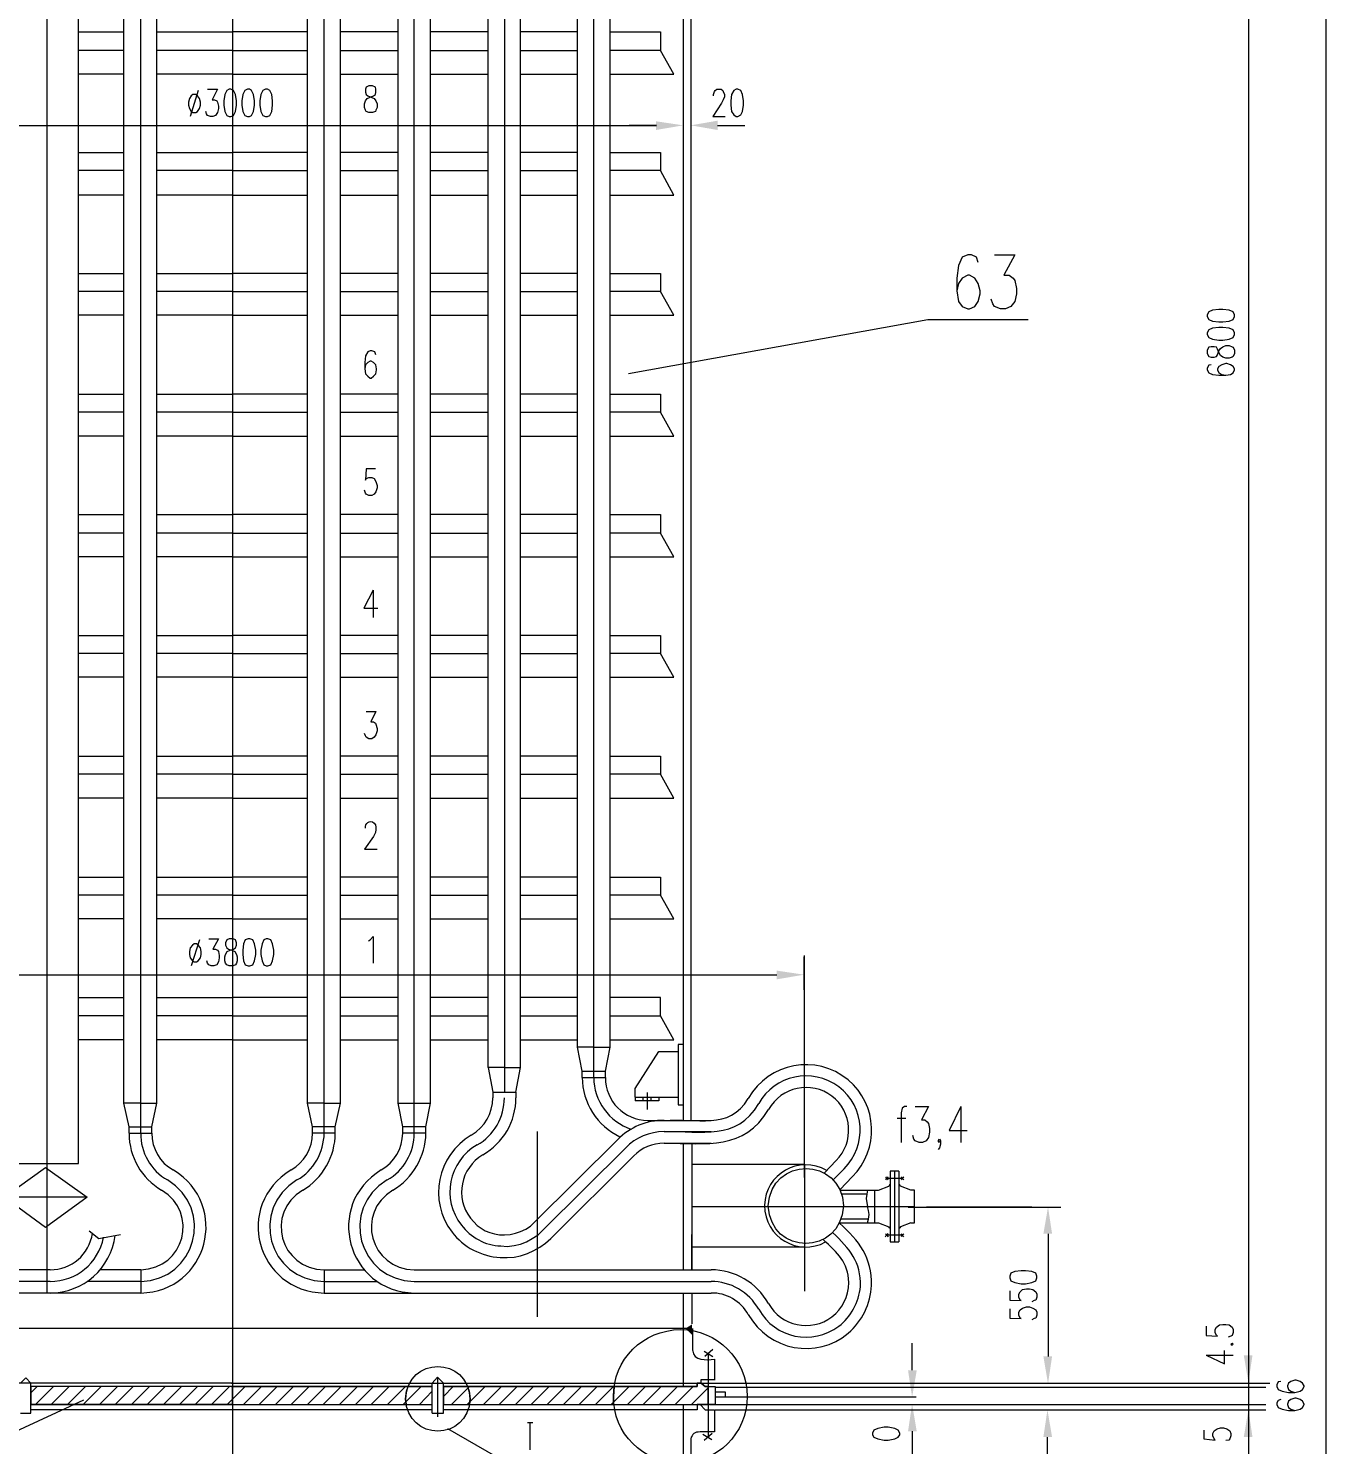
# Model space of a CAD drawing. Header units: millimetres. Extents: x 0 to 1648, y 27 to 2331.
# Drawn here: x 342.8 to 744.8, y 804.8 to 1243.7 of the extents above; entities that cross this region are included whole.
import ezdxf

# ---------------------------------------------------------------- set-up
doc = ezdxf.new("R2010")
doc.units = ezdxf.units.MM
doc.layers.add('1', color=7, linetype='Continuous')

msp = doc.modelspace()

# ---------------------------------------------------------------- hatches: boundary and pattern name
h = msp.add_hatch(color=0)
h.dxf.hatch_style = 2
h.paths.add_polyline_path([(537.3, 1214.871732), (537.3, 1212.171732), (545.76, 1213.611732)])
h = msp.add_hatch(color=0)
h.dxf.hatch_style = 2
h.paths.add_polyline_path([(556.38, 1215.051732), (556.38, 1212.171732), (548.1, 1213.611732)])
h = msp.add_hatch(color=0)
h.dxf.hatch_style = 2
h.paths.add_polyline_path([(574.74, 951.711732), (574.74, 949.011732), (583.2, 950.451732)])
h = msp.add_hatch(color=0)
h.dxf.hatch_style = 2
h.paths.add_polyline_path([(657.36, 870.171732), (660.06, 870.171732), (658.8, 878.451732)])
h = msp.add_hatch(color=0)
h.dxf.hatch_style = 2
h.paths.add_polyline_path([(546.48, 840.831732), (548.46, 842.091732), (548.46, 838.851732)])
h = msp.add_hatch(color=0)
h.dxf.hatch_style = 2
h.paths.add_polyline_path([(657.36, 832.191732), (660.06, 832.191732), (658.8, 823.731732)])
h = msp.add_hatch(color=0)
h.dxf.hatch_style = 2
h.paths.add_polyline_path([(719.46, 832.551732), (722.16, 832.551732), (720.9, 824.091732)])
h = msp.add_hatch(color=0)
h.dxf.hatch_style = 2
h.paths.add_polyline_path([(615.42, 827.871732), (618.12, 827.871732), (616.68, 819.591732)])
h = msp.add_hatch(color=0)
h.dxf.hatch_style = 2
h.paths.add_polyline_path([(615.42, 808.971732), (618.12, 808.971732), (616.68, 817.431732)])
h = msp.add_hatch(color=0)
h.dxf.hatch_style = 2
h.paths.add_polyline_path([(657.36, 807.171732), (660.06, 807.171732), (658.62, 815.631732)])
h = msp.add_hatch(color=0)
h.dxf.hatch_style = 2
h.paths.add_polyline_path([(719.46, 807.171732), (722.16, 807.171732), (720.9, 815.631732)])

# ---------------------------------------------------------------- linework, layer by layer
at = {"layer": '1', "color": 0, "lineweight": 5}
for points in [[(348.66, 851.991732), (348.66, 2244.291732)], [(744.84, 2243.211732), (744.84, 646.791732)], [(358.38, 891.951732), (358.38, 1695.291732)], [(406.08, 1503.951732), (406.08, 633.831732)], [(720.9, 1476.771732), (720.9, 823.731732)], [(545.76, 1408.011732), (545.76, 905.271732)], [(548.1, 1408.011732), (548.1, 905.271732)], [(372.42, 910.671732), (372.42, 1402.791732)], [(377.64, 901.311732), (377.64, 1402.791732)], [(382.68, 910.671732), (382.68, 1402.791732)], [(429.3, 910.671732), (429.3, 1402.791732)], [(434.52, 901.311732), (434.52, 1402.791732)], [(439.56, 910.671732), (439.56, 1402.791732)], [(457.38, 910.671732), (457.38, 1402.791732)], [(462.42, 901.311732), (462.42, 1402.791732)], [(467.46, 910.671732), (467.46, 1402.791732)], [(485.28, 921.651732), (485.28, 1385.331732)], [(490.32, 1385.331732), (490.32, 914.091732)], [(495.36, 921.651732), (495.36, 1385.331732)], [(513, 927.951732), (513, 1363.371732)], [(518.04, 920.571732), (518.04, 1363.371732)], [(523.08, 927.951732), (523.08, 1363.371732)], [(358.38, 1242.591732), (372.42, 1242.591732)], [(382.68, 1242.591732), (406.08, 1242.591732)], [(429.3, 1242.591732), (406.08, 1242.591732)], [(457.38, 1242.591732), (439.56, 1242.591732)], [(485.28, 1242.591732), (467.46, 1242.591732)], [(513, 1242.591732), (495.36, 1242.591732)], [(523.08, 1242.591732), (538.74, 1242.591732), (538.74, 1236.831732)], [(372.42, 1236.831732), (358.38, 1236.831732)], [(406.08, 1236.831732), (382.68, 1236.831732)], [(406.08, 1236.831732), (429.3, 1236.831732)], [(439.56, 1236.831732), (457.38, 1236.831732)], [(467.46, 1236.831732), (485.28, 1236.831732)], [(495.36, 1236.831732), (513, 1236.831732)], [(523.08, 1229.451732), (542.88, 1229.451732), (538.74, 1236.831732), (523.08, 1236.831732)], [(372.42, 1229.451732), (358.38, 1229.451732)], [(406.08, 1229.451732), (382.68, 1229.451732)], [(406.08, 1229.451732), (429.3, 1229.451732)], [(439.56, 1229.451732), (457.38, 1229.451732)], [(467.46, 1229.451732), (485.28, 1229.451732)], [(495.36, 1229.451732), (513, 1229.451732)], [(395.46, 1224.411732), (392.94, 1216.311732)], [(398.34, 1224.771732), (401.4, 1224.771732), (399.78, 1221.531732), (400.5, 1221.531732), (401.22, 1221.171732), (401.4, 1220.811732), (401.76, 1219.551732), (401.76, 1218.831732), (401.4, 1217.571732), (400.86, 1216.671732), (399.96, 1216.311732), (399.24, 1216.311732), (398.34, 1216.671732), (397.98, 1217.211732), (397.8, 1217.931732)], [(405, 1224.771732), (404.28, 1224.411732), (403.74, 1223.151732), (403.38, 1221.171732), (403.38, 1219.911732), (403.74, 1217.931732), (404.28, 1216.671732), (405, 1216.311732), (405.54, 1216.311732), (406.44, 1216.671732), (406.98, 1217.931732), (407.34, 1219.911732), (407.34, 1221.171732), (406.98, 1223.151732), (406.44, 1224.411732), (405.54, 1224.771732), (405, 1224.771732)], [(410.76, 1224.771732), (409.86, 1224.411732), (409.32, 1223.151732), (408.96, 1221.171732), (408.96, 1219.911732), (409.32, 1217.931732), (409.86, 1216.671732), (410.76, 1216.311732), (411.3, 1216.311732), (412.02, 1216.671732), (412.56, 1217.931732), (412.92, 1219.911732), (412.92, 1221.171732), (412.56, 1223.151732), (412.02, 1224.411732), (411.3, 1224.771732), (410.76, 1224.771732)], [(416.34, 1224.771732), (415.44, 1224.411732), (414.9, 1223.151732), (414.54, 1221.171732), (414.54, 1219.911732), (414.9, 1217.931732), (415.44, 1216.671732), (416.34, 1216.311732), (416.88, 1216.311732), (417.6, 1216.671732), (418.32, 1217.931732), (418.5, 1219.911732), (418.5, 1221.171732), (418.32, 1223.151732), (417.6, 1224.411732), (416.88, 1224.771732), (416.34, 1224.771732)], [(448.38, 1225.851732), (447.48, 1225.491732), (447.3, 1224.771732), (447.3, 1223.871732), (447.48, 1223.151732), (448.02, 1222.791732), (449.28, 1222.251732), (450, 1221.891732), (450.54, 1221.171732), (450.9, 1220.271732), (450.9, 1219.191732), (450.54, 1218.291732), (450.36, 1217.931732), (449.46, 1217.571732), (448.38, 1217.571732), (447.48, 1217.931732), (447.3, 1218.291732), (446.94, 1219.191732), (446.94, 1220.271732), (447.3, 1221.171732), (447.84, 1221.891732), (448.56, 1222.251732), (449.82, 1222.791732), (450.36, 1223.151732), (450.54, 1223.871732), (450.54, 1224.771732), (450.36, 1225.491732), (449.46, 1225.851732), (448.38, 1225.851732)], [(555.12, 1222.791732), (555.12, 1223.151732), (555.48, 1224.051732), (555.66, 1224.411732), (556.2, 1224.771732), (557.46, 1224.771732), (558, 1224.411732), (558.18, 1224.051732), (558.54, 1223.151732), (558.54, 1222.431732), (558.18, 1221.531732), (557.64, 1220.451732), (554.94, 1216.311732), (558.72, 1216.311732)], [(562.14, 1224.771732), (561.42, 1224.411732), (560.7, 1223.151732), (560.52, 1221.171732), (560.52, 1219.911732), (560.7, 1217.931732), (561.42, 1216.851732), (562.14, 1216.311732), (562.68, 1216.311732), (563.58, 1216.851732), (564.12, 1217.931732), (564.48, 1219.911732), (564.48, 1221.171732), (564.12, 1223.151732), (563.58, 1224.411732), (562.68, 1224.771732), (562.14, 1224.771732)], [(393.84, 1223.151732), (393.3, 1222.791732), (392.76, 1221.891732), (392.4, 1220.811732), (392.4, 1219.911732), (392.76, 1218.831732), (393.3, 1217.931732), (393.84, 1217.571732), (394.74, 1217.571732), (395.28, 1217.931732), (395.82, 1218.831732), (396.18, 1219.911732), (396.18, 1220.811732), (395.82, 1221.891732), (395.28, 1222.791732), (394.74, 1223.151732), (393.84, 1223.151732)], [(273.42, 1213.611732), (537.48, 1213.611732)], [(537.48, 1213.611732), (529.02, 1213.611732)], [(556.38, 1213.611732), (564.84, 1213.611732)], [(358.38, 1205.151732), (372.42, 1205.151732)], [(382.68, 1205.151732), (406.08, 1205.151732)], [(429.3, 1205.151732), (406.08, 1205.151732)], [(457.38, 1205.151732), (439.56, 1205.151732)], [(485.28, 1205.151732), (467.46, 1205.151732)], [(513, 1205.151732), (495.36, 1205.151732)], [(523.08, 1205.151732), (538.74, 1205.151732), (538.74, 1199.571732)], [(372.42, 1199.571732), (358.38, 1199.571732)], [(406.08, 1199.571732), (382.68, 1199.571732)], [(406.08, 1199.571732), (429.3, 1199.571732)], [(439.56, 1199.571732), (457.38, 1199.571732)], [(467.46, 1199.571732), (485.28, 1199.571732)], [(495.36, 1199.571732), (513, 1199.571732)], [(523.08, 1192.011732), (542.88, 1192.011732), (538.74, 1199.571732), (523.08, 1199.571732)], [(372.42, 1192.011732), (358.38, 1192.011732)], [(406.08, 1192.011732), (382.68, 1192.011732)], [(406.08, 1192.011732), (429.3, 1192.011732)], [(439.56, 1192.011732), (457.38, 1192.011732)], [(467.46, 1192.011732), (485.28, 1192.011732)], [(495.36, 1192.011732), (513, 1192.011732)], [(637.2, 1171.131732), (636.66, 1172.751732), (635.04, 1173.471732), (633.96, 1173.471732), (632.16, 1172.751732), (631.08, 1170.231732), (630.54, 1166.271732), (630.54, 1162.311732), (631.08, 1159.071732), (632.16, 1157.451732), (633.96, 1156.731732), (634.5, 1156.731732), (636.12, 1157.451732), (637.2, 1159.071732), (637.74, 1161.411732), (637.74, 1162.311732), (637.2, 1164.651732), (636.12, 1166.271732), (634.5, 1167.171732), (633.96, 1167.171732), (632.16, 1166.271732), (631.08, 1164.651732), (630.54, 1162.311732)], [(642.24, 1173.471732), (648.54, 1173.471732), (645.12, 1167.171732), (646.74, 1167.171732), (648, 1166.271732), (648.54, 1165.551732), (649.08, 1163.031732), (649.08, 1161.411732), (648.54, 1159.071732), (647.28, 1157.451732), (645.66, 1156.731732), (644.04, 1156.731732), (642.24, 1157.451732), (641.7, 1158.351732), (641.16, 1159.791732)], [(358.38, 1167.711732), (372.42, 1167.711732)], [(382.68, 1167.711732), (406.08, 1167.711732)], [(429.3, 1167.711732), (406.08, 1167.711732)], [(457.38, 1167.711732), (439.56, 1167.711732)], [(485.28, 1167.711732), (467.46, 1167.711732)], [(513, 1167.711732), (495.36, 1167.711732)], [(523.08, 1167.711732), (538.74, 1167.711732), (538.74, 1162.131732)], [(372.42, 1162.131732), (358.38, 1162.131732)], [(406.08, 1162.131732), (382.68, 1162.131732)], [(406.08, 1162.131732), (429.3, 1162.131732)], [(439.56, 1162.131732), (457.38, 1162.131732)], [(467.46, 1162.131732), (485.28, 1162.131732)], [(495.36, 1162.131732), (513, 1162.131732)], [(523.08, 1154.751732), (542.88, 1154.751732), (538.74, 1162.131732), (523.08, 1162.131732)], [(372.42, 1154.751732), (358.38, 1154.751732)], [(406.08, 1154.751732), (382.68, 1154.751732)], [(406.08, 1154.751732), (429.3, 1154.751732)], [(439.56, 1154.751732), (457.38, 1154.751732)], [(467.46, 1154.751732), (485.28, 1154.751732)], [(495.36, 1154.751732), (513, 1154.751732)], [(708.12, 1154.391732), (708.66, 1153.491732), (709.74, 1152.951732), (711.72, 1152.771732), (712.98, 1152.771732), (714.96, 1152.951732), (716.22, 1153.491732), (716.58, 1154.391732), (716.58, 1154.931732), (716.22, 1155.831732), (714.96, 1156.371732), (712.98, 1156.551732), (711.72, 1156.551732), (709.74, 1156.371732), (708.66, 1155.831732), (708.12, 1154.931732), (708.12, 1154.391732)], [(652.68, 1153.311732), (621.54, 1153.311732), (528.84, 1136.571732)], [(708.12, 1148.811732), (708.66, 1147.911732), (709.74, 1147.371732), (711.72, 1147.011732), (712.98, 1147.011732), (714.96, 1147.371732), (716.22, 1147.911732), (716.58, 1148.811732), (716.58, 1149.351732), (716.22, 1150.251732), (714.96, 1150.791732), (712.98, 1150.971732), (711.72, 1150.971732), (709.74, 1150.791732), (708.66, 1150.251732), (708.12, 1149.351732), (708.12, 1148.811732)], [(708.12, 1142.871732), (708.66, 1141.971732), (709.38, 1141.791732), (710.28, 1141.791732), (711, 1141.971732), (711.36, 1142.511732), (711.72, 1143.771732), (712.26, 1144.491732), (712.98, 1145.031732), (713.88, 1145.391732), (714.96, 1145.391732), (715.86, 1145.031732), (716.22, 1144.851732), (716.58, 1143.951732), (716.58, 1142.871732), (716.22, 1141.971732), (715.86, 1141.791732), (714.96, 1141.431732), (713.88, 1141.431732), (712.98, 1141.791732), (712.26, 1142.331732), (711.72, 1143.231732), (711.36, 1144.311732), (711, 1144.851732), (710.28, 1145.031732), (709.38, 1145.031732), (708.66, 1144.851732), (708.12, 1143.951732), (708.12, 1142.871732)], [(450.54, 1142.511732), (450.18, 1143.411732), (449.28, 1143.771732), (448.74, 1143.771732), (448.02, 1143.411732), (447.3, 1142.151732), (447.12, 1140.171732), (447.12, 1138.191732), (447.3, 1136.571732), (448.02, 1135.851732), (448.74, 1135.311732), (449.1, 1135.311732), (449.82, 1135.851732), (450.54, 1136.571732), (450.72, 1137.831732), (450.72, 1138.191732), (450.54, 1139.451732), (449.82, 1140.171732), (449.1, 1140.531732), (448.74, 1140.531732), (448.02, 1140.171732), (447.3, 1139.451732), (447.12, 1138.191732)], [(709.38, 1139.451732), (708.66, 1139.271732), (708.12, 1138.371732), (708.12, 1137.831732), (708.66, 1136.931732), (709.74, 1136.391732), (711.72, 1136.211732), (713.88, 1136.211732), (715.32, 1136.391732), (716.22, 1136.931732), (716.58, 1137.831732), (716.58, 1138.191732), (716.22, 1138.911732), (715.32, 1139.451732), (714.24, 1139.811732), (713.88, 1139.811732), (712.62, 1139.451732), (711.72, 1138.911732), (711.36, 1138.191732), (711.36, 1137.831732), (711.72, 1136.931732), (712.62, 1136.391732), (713.88, 1136.211732)], [(358.38, 1130.271732), (372.42, 1130.271732)], [(382.68, 1130.271732), (406.08, 1130.271732)], [(429.3, 1130.271732), (406.08, 1130.271732)], [(457.38, 1130.271732), (439.56, 1130.271732)], [(485.28, 1130.271732), (467.46, 1130.271732)], [(513, 1130.271732), (495.36, 1130.271732)], [(523.08, 1130.271732), (538.74, 1130.271732), (538.74, 1124.691732)], [(372.42, 1124.691732), (358.38, 1124.691732)], [(406.08, 1124.691732), (382.68, 1124.691732)], [(406.08, 1124.691732), (429.3, 1124.691732)], [(439.56, 1124.691732), (457.38, 1124.691732)], [(467.46, 1124.691732), (485.28, 1124.691732)], [(495.36, 1124.691732), (513, 1124.691732)], [(523.08, 1117.311732), (542.88, 1117.311732), (538.74, 1124.691732), (523.08, 1124.691732)], [(372.42, 1117.311732), (358.38, 1117.311732)], [(406.08, 1117.311732), (382.68, 1117.311732)], [(406.08, 1117.311732), (429.3, 1117.311732)], [(439.56, 1117.311732), (457.38, 1117.311732)], [(467.46, 1117.311732), (485.28, 1117.311732)], [(495.36, 1117.311732), (513, 1117.311732)], [(450.36, 1107.231732), (447.48, 1107.231732), (447.3, 1103.631732), (447.48, 1104.171732), (448.38, 1104.531732), (449.28, 1104.531732), (450, 1104.171732), (450.54, 1103.271732), (450.9, 1102.011732), (450.9, 1101.291732), (450.54, 1100.031732), (450, 1099.311732), (449.28, 1098.951732), (448.38, 1098.951732), (447.48, 1099.311732), (447.3, 1099.671732), (446.94, 1100.571732)], [(358.38, 1093.011732), (372.42, 1093.011732)], [(382.68, 1093.011732), (406.08, 1093.011732)], [(429.3, 1093.011732), (406.08, 1093.011732)], [(457.38, 1093.011732), (439.56, 1093.011732)], [(485.28, 1093.011732), (467.46, 1093.011732)], [(513, 1093.011732), (495.36, 1093.011732)], [(523.08, 1093.011732), (538.74, 1093.011732), (538.74, 1087.251732)], [(372.42, 1087.251732), (358.38, 1087.251732)], [(406.08, 1087.251732), (382.68, 1087.251732)], [(406.08, 1087.251732), (429.3, 1087.251732)], [(439.56, 1087.251732), (457.38, 1087.251732)], [(467.46, 1087.251732), (485.28, 1087.251732)], [(495.36, 1087.251732), (513, 1087.251732)], [(523.08, 1079.871732), (542.88, 1079.871732), (538.74, 1087.251732), (523.08, 1087.251732)], [(372.42, 1079.871732), (358.38, 1079.871732)], [(406.08, 1079.871732), (382.68, 1079.871732)], [(406.08, 1079.871732), (429.3, 1079.871732)], [(439.56, 1079.871732), (457.38, 1079.871732)], [(467.46, 1079.871732), (485.28, 1079.871732)], [(495.36, 1079.871732), (513, 1079.871732)], [(449.64, 1069.611732), (446.76, 1064.031732), (451.08, 1064.031732)], [(449.64, 1069.611732), (449.64, 1061.151732)], [(358.38, 1055.571732), (372.42, 1055.571732)], [(382.68, 1055.571732), (406.08, 1055.571732)], [(429.3, 1055.571732), (406.08, 1055.571732)], [(457.38, 1055.571732), (439.56, 1055.571732)], [(485.28, 1055.571732), (467.46, 1055.571732)], [(513, 1055.571732), (495.36, 1055.571732)], [(523.08, 1055.571732), (538.74, 1055.571732), (538.74, 1049.991732)], [(372.42, 1049.991732), (358.38, 1049.991732)], [(406.08, 1049.991732), (382.68, 1049.991732)], [(406.08, 1049.991732), (429.3, 1049.991732)], [(439.56, 1049.991732), (457.38, 1049.991732)], [(467.46, 1049.991732), (485.28, 1049.991732)], [(495.36, 1049.991732), (513, 1049.991732)], [(523.08, 1042.611732), (542.88, 1042.611732), (538.74, 1049.991732), (523.08, 1049.991732)], [(372.42, 1042.611732), (358.38, 1042.611732)], [(406.08, 1042.611732), (382.68, 1042.611732)], [(406.08, 1042.611732), (429.3, 1042.611732)], [(439.56, 1042.611732), (457.38, 1042.611732)], [(467.46, 1042.611732), (485.28, 1042.611732)], [(495.36, 1042.611732), (513, 1042.611732)], [(447.48, 1031.991732), (450.54, 1031.991732), (448.92, 1028.751732), (449.82, 1028.751732), (450.36, 1028.391732), (450.54, 1028.031732), (450.9, 1026.771732), (450.9, 1026.051732), (450.54, 1024.791732), (450, 1024.071732), (449.28, 1023.531732), (448.38, 1023.531732), (447.48, 1024.071732), (447.3, 1024.431732), (446.94, 1025.151732)], [(358.38, 1018.131732), (372.42, 1018.131732)], [(382.68, 1018.131732), (406.08, 1018.131732)], [(429.3, 1018.131732), (406.08, 1018.131732)], [(457.38, 1018.131732), (439.56, 1018.131732)], [(485.28, 1018.131732), (467.46, 1018.131732)], [(513, 1018.131732), (495.36, 1018.131732)], [(523.08, 1018.131732), (538.74, 1018.131732), (538.74, 1012.551732)], [(372.42, 1012.551732), (358.38, 1012.551732)], [(406.08, 1012.551732), (382.68, 1012.551732)], [(406.08, 1012.551732), (429.3, 1012.551732)], [(439.56, 1012.551732), (457.38, 1012.551732)], [(467.46, 1012.551732), (485.28, 1012.551732)], [(495.36, 1012.551732), (513, 1012.551732)], [(523.08, 1005.171732), (542.88, 1005.171732), (538.74, 1012.551732), (523.08, 1012.551732)], [(372.42, 1005.171732), (358.38, 1005.171732)], [(406.08, 1005.171732), (382.68, 1005.171732)], [(406.08, 1005.171732), (429.3, 1005.171732)], [(439.56, 1005.171732), (457.38, 1005.171732)], [(467.46, 1005.171732), (485.28, 1005.171732)], [(495.36, 1005.171732), (513, 1005.171732)], [(358.38, 980.691732), (372.42, 980.691732)], [(382.68, 980.691732), (406.08, 980.691732)], [(429.3, 980.691732), (406.08, 980.691732)], [(457.38, 980.691732), (439.56, 980.691732)], [(485.28, 980.691732), (467.46, 980.691732)], [(513, 980.691732), (495.36, 980.691732)], [(523.08, 980.691732), (538.74, 980.691732), (538.74, 975.111732)], [(372.42, 975.111732), (358.38, 975.111732)], [(406.08, 975.111732), (382.68, 975.111732)], [(406.08, 975.111732), (429.3, 975.111732)], [(439.56, 975.111732), (457.38, 975.111732)], [(467.46, 975.111732), (485.28, 975.111732)], [(495.36, 975.111732), (513, 975.111732)], [(523.08, 967.731732), (542.88, 967.731732), (538.74, 975.111732), (523.08, 975.111732)], [(372.42, 967.731732), (358.38, 967.731732)], [(406.08, 967.731732), (382.68, 967.731732)], [(406.08, 967.731732), (429.3, 967.731732)], [(439.56, 967.731732), (457.38, 967.731732)], [(467.46, 967.731732), (485.28, 967.731732)], [(495.36, 967.731732), (513, 967.731732)], [(395.82, 961.251732), (393.3, 953.151732)], [(398.7, 961.611732), (401.76, 961.611732), (399.96, 958.371732), (400.86, 958.371732), (401.4, 958.011732), (401.76, 957.651732), (401.94, 956.391732), (401.94, 955.671732), (401.76, 954.411732), (401.22, 953.511732), (400.32, 953.151732), (399.42, 953.151732), (398.7, 953.511732), (398.34, 954.051732), (398.16, 954.771732)], [(405, 961.611732), (404.28, 961.251732), (403.92, 960.351732), (403.92, 959.631732), (404.28, 958.731732), (404.82, 958.371732), (405.9, 958.011732), (406.8, 957.651732), (407.34, 956.751732), (407.52, 956.031732), (407.52, 954.771732), (407.34, 954.051732), (406.98, 953.511732), (406.26, 953.151732), (405, 953.151732), (404.28, 953.511732), (403.92, 954.051732), (403.74, 954.771732), (403.74, 956.031732), (403.92, 956.751732), (404.46, 957.651732), (405.36, 958.011732), (406.44, 958.371732), (406.98, 958.731732), (407.34, 959.631732), (407.34, 960.351732), (406.98, 961.251732), (406.26, 961.611732), (405, 961.611732)], [(410.94, 961.611732), (410.04, 961.251732), (409.5, 959.991732), (409.32, 958.011732), (409.32, 956.751732), (409.5, 954.771732), (410.04, 953.511732), (410.94, 953.151732), (411.48, 953.151732), (412.38, 953.511732), (412.92, 954.771732), (413.28, 956.751732), (413.28, 958.011732), (412.92, 959.991732), (412.38, 961.251732), (411.48, 961.611732), (410.94, 961.611732)], [(416.52, 961.611732), (415.8, 961.251732), (415.26, 959.991732), (414.9, 958.011732), (414.9, 956.751732), (415.26, 954.771732), (415.8, 953.511732), (416.52, 953.151732), (417.06, 953.151732), (417.96, 953.511732), (418.5, 954.771732), (418.86, 956.751732), (418.86, 958.011732), (418.5, 959.991732), (417.96, 961.251732), (417.06, 961.611732), (416.52, 961.611732)], [(448.2, 960.891732), (448.74, 961.251732), (449.64, 962.331732), (449.64, 954.051732)], [(394.2, 959.991732), (393.66, 959.631732), (392.94, 958.731732), (392.76, 957.651732), (392.76, 956.751732), (392.94, 955.671732), (393.66, 954.771732), (394.2, 954.411732), (394.92, 954.411732), (395.46, 954.771732), (396.18, 955.671732), (396.36, 956.751732), (396.36, 957.651732), (396.18, 958.731732), (395.46, 959.631732), (394.92, 959.991732), (394.2, 959.991732)], [(583.2, 945.771732), (583.2, 956.031732)], [(583.38, 887.631732), (583.38, 956.391732)], [(236.7, 950.451732), (574.74, 950.451732)], [(358.38, 943.431732), (372.42, 943.431732)], [(382.68, 943.431732), (406.08, 943.431732)], [(429.3, 943.431732), (406.08, 943.431732)], [(457.38, 943.431732), (439.56, 943.431732)], [(485.28, 943.431732), (467.46, 943.431732)], [(513, 943.431732), (495.36, 943.431732)], [(538.74, 937.671732), (538.74, 943.431732), (523.08, 943.431732)], [(372.42, 937.671732), (358.38, 937.671732)], [(406.08, 937.671732), (382.68, 937.671732)], [(406.08, 937.671732), (429.3, 937.671732)], [(439.56, 937.671732), (457.38, 937.671732)], [(467.46, 937.671732), (485.28, 937.671732)], [(495.36, 937.671732), (513, 937.671732)], [(523.08, 937.671732), (538.74, 937.671732)], [(542.88, 930.291732), (538.74, 937.671732)], [(372.42, 930.291732), (358.38, 930.291732)], [(406.08, 930.291732), (382.68, 930.291732)], [(406.08, 930.291732), (429.3, 930.291732)], [(439.56, 930.291732), (457.38, 930.291732)], [(467.46, 930.291732), (485.28, 930.291732)], [(495.36, 930.291732), (513, 930.291732)], [(518.04, 927.951732), (513, 927.951732)], [(514.44, 920.571732), (513, 927.951732)], [(518.04, 927.951732), (523.08, 927.951732)], [(521.64, 920.571732), (523.08, 927.951732)], [(523.08, 930.291732), (542.88, 930.291732)], [(530.82, 915.171732), (538.2, 926.691732)], [(538.2, 926.691732), (544.14, 926.691732)], [(544.14, 928.851732), (544.14, 910.131732)], [(545.76, 928.851732), (544.14, 928.851732)], [(490.32, 921.651732), (485.28, 921.651732), (486.72, 914.091732)], [(490.32, 921.651732), (495.36, 921.651732)], [(493.92, 914.091732), (495.36, 921.651732)], [(514.44, 920.571732), (521.64, 920.571732)], [(514.44, 918.591732), (514.44, 920.571732)], [(514.44, 918.591732), (521.64, 918.591732)], [(518.04, 918.591732), (518.04, 920.571732)], [(521.64, 918.591732), (521.64, 920.571732)], [(486.72, 914.091732), (493.92, 914.091732)], [(486.72, 914.091732), (486.72, 912.291732)], [(493.92, 914.091732), (493.92, 912.291732)], [(530.82, 912.471732), (530.82, 915.171732)], [(534.6, 913.911732), (534.6, 908.691732)], [(374.04, 903.291732), (372.42, 910.671732)], [(377.64, 910.671732), (372.42, 910.671732)], [(377.46, 910.671732), (382.68, 910.671732)], [(381.06, 903.291732), (382.68, 910.671732)], [(434.52, 910.671732), (429.3, 910.671732)], [(430.92, 903.291732), (429.3, 910.671732)], [(434.52, 910.671732), (439.56, 910.671732)], [(437.94, 903.291732), (439.56, 910.671732)], [(458.82, 903.291732), (457.38, 910.671732), (462.42, 910.671732)], [(462.42, 910.671732), (467.46, 910.671732)], [(466.02, 903.291732), (467.46, 910.671732)], [(530.82, 912.471732), (544.14, 912.471732)], [(530.82, 912.471732), (530.82, 911.391732)], [(538.2, 912.471732), (538.2, 911.391732), (530.82, 911.391732)], [(533.34, 911.391732), (533.34, 912.471732)], [(535.68, 912.471732), (535.68, 911.391732)], [(544.14, 910.131732), (545.76, 910.131732)], [(615.06, 909.591732), (614.34, 909.591732), (613.62, 909.051732), (613.26, 907.611732), (613.26, 898.431732)], [(617.58, 909.591732), (621.72, 909.591732), (619.56, 905.451732), (620.64, 905.451732), (621.36, 904.911732), (621.72, 904.371732), (622.08, 902.751732), (622.08, 901.671732), (621.72, 900.051732), (621, 898.971732), (619.92, 898.431732), (618.84, 898.431732), (617.58, 898.971732), (617.22, 899.511732), (616.86, 900.591732)], [(631.8, 909.591732), (628.2, 902.211732), (633.78, 902.211732)], [(631.8, 909.591732), (631.8, 898.431732)], [(534.78, 905.271732), (554.4, 905.271732)], [(612, 905.991732), (614.7, 905.991732)], [(374.04, 903.291732), (381.06, 903.291732)], [(374.04, 901.311732), (374.04, 903.291732)], [(374.04, 901.311732), (381.06, 901.311732)], [(381.06, 901.311732), (381.06, 903.291732)], [(430.92, 901.311732), (430.92, 903.291732)], [(437.94, 903.291732), (430.92, 903.291732)], [(437.94, 901.311732), (430.92, 901.311732)], [(437.94, 901.311732), (437.94, 903.291732)], [(458.82, 901.311732), (458.82, 903.291732)], [(466.02, 903.291732), (458.82, 903.291732)], [(466.02, 901.311732), (458.82, 901.311732)], [(466.02, 901.311732), (466.02, 903.291732)], [(500.58, 844.431732), (500.58, 901.851732)], [(539.82, 901.851732), (554.4, 901.851732)], [(539.82, 898.251732), (554.4, 898.251732)], [(545.76, 898.251732), (545.76, 859.011732)], [(548.46, 898.251732), (548.46, 859.011732), (548.46, 869.991732)], [(625.5, 898.971732), (625.14, 898.431732), (624.78, 898.971732), (625.14, 899.511732), (625.5, 898.971732), (625.5, 897.891732), (625.14, 896.811732), (624.78, 896.271732)], [(338.04, 891.951732), (358.38, 891.951732)], [(583.38, 891.591732), (548.46, 891.591732)], [(583.38, 891.591732), (583.38, 852.351732)], [(593.1, 892.851732), (589.5, 889.071732)], [(361.08, 881.511732), (335.34, 881.511732), (348.12, 890.691732), (361.08, 881.511732), (348.12, 872.151732), (335.34, 881.511732)], [(595.62, 890.331732), (592.2, 886.911732)], [(598.14, 887.811732), (594.36, 883.851732)], [(608.4, 887.811732), (608.76, 887.451732), (609.3, 887.811732)], [(609.3, 886.911732), (608.76, 887.451732), (608.4, 886.911732)], [(608.76, 887.451732), (613.62, 887.451732)], [(612.54, 889.611732), (609.84, 889.611732), (609.84, 867.651732)], [(611.28, 867.651732), (611.28, 889.611732)], [(612.54, 889.611732), (612.54, 867.651732)], [(613.26, 887.811732), (613.62, 887.451732), (614.16, 887.811732)], [(614.16, 886.911732), (613.62, 887.451732), (613.26, 886.911732)], [(594.54, 883.671732), (605.16, 883.671732)], [(594.9, 882.591732), (602.64, 882.591732)], [(602.82, 883.671732), (602.64, 882.411732), (602.46, 881.151732), (602.64, 879.711732), (602.82, 878.631732)], [(605.16, 883.671732), (606.24, 883.671732), (609.48, 884.931732), (609.66, 885.111732), (609.84, 885.471732)], [(605.16, 873.591732), (605.16, 883.671732)], [(612.72, 885.471732), (612.9, 885.111732), (613.08, 884.931732)], [(616.32, 883.671732), (613.08, 884.931732)], [(617.4, 883.671732), (616.32, 883.671732)], [(616.32, 873.591732), (617.4, 873.591732), (617.4, 883.671732)], [(548.46, 878.631732), (617.4, 878.631732)], [(602.82, 873.591732), (603.18, 874.671732), (603.36, 876.111732), (603.18, 877.371732), (602.82, 878.631732)], [(615.42, 878.451732), (662.76, 878.451732)], [(653.76, 878.451732), (621.18, 878.451732)], [(594.18, 873.591732), (605.16, 873.591732)], [(594.72, 874.851732), (603.18, 874.851732)], [(605.16, 873.591732), (606.24, 873.591732), (609.48, 872.331732)], [(616.32, 873.591732), (613.08, 872.331732), (612.9, 871.971732), (612.72, 871.791732)], [(361.62, 871.071732), (364.68, 868.731732), (371.34, 869.991732)], [(609.3, 870.171732), (608.76, 869.811732), (608.4, 870.171732)], [(608.4, 869.271732), (608.76, 869.811732), (609.3, 869.271732)], [(608.76, 869.811732), (613.62, 869.811732)], [(609.84, 871.791732), (609.66, 871.971732), (609.48, 872.331732)], [(613.26, 870.171732), (613.62, 869.811732), (614.16, 870.171732)], [(614.16, 869.271732), (613.62, 869.811732), (613.26, 869.271732)], [(658.8, 870.171732), (658.8, 832.191732)], [(583.38, 866.031732), (548.46, 866.031732)], [(609.84, 867.651732), (612.54, 867.651732)], [(349.56, 859.011732), (331.92, 859.011732)], [(377.64, 859.011732), (365.04, 859.011732)], [(377.64, 859.011732), (377.64, 851.811732)], [(434.52, 859.011732), (446.94, 859.011732)], [(434.52, 859.011732), (434.52, 851.811732)], [(462.42, 859.011732), (545.76, 859.011732)], [(545.76, 859.011732), (554.4, 859.011732)], [(646.92, 856.491732), (647.28, 855.591732), (648.54, 855.051732), (650.52, 854.691732), (651.78, 854.691732), (653.76, 855.051732), (655.02, 855.591732), (655.38, 856.491732), (655.38, 857.031732), (655.02, 857.931732), (653.76, 858.471732), (651.78, 858.651732), (650.52, 858.651732), (648.54, 858.471732), (647.28, 857.931732), (646.92, 857.031732), (646.92, 856.491732)], [(377.64, 851.811732), (330.12, 851.811732)], [(349.56, 855.411732), (331.56, 855.411732)], [(377.64, 855.411732), (361.08, 855.411732)], [(434.52, 855.411732), (450.9, 855.411732)], [(434.52, 851.811732), (545.76, 851.811732)], [(462.42, 855.411732), (545.76, 855.411732)], [(545.76, 855.411732), (554.4, 855.411732)], [(545.76, 851.811732), (554.4, 851.811732)], [(545.76, 851.811732), (545.76, 822.831732)], [(548.46, 851.811732), (548.46, 842.271732)], [(646.92, 852.531732), (646.92, 849.651732), (650.52, 849.471732), (650.16, 849.651732), (649.8, 850.551732), (649.8, 851.451732), (650.16, 852.171732), (650.88, 852.891732), (652.14, 853.071732), (653.04, 853.071732), (654.12, 852.891732), (655.02, 852.171732), (655.38, 851.451732), (655.38, 850.551732), (655.02, 849.651732), (654.48, 849.471732), (653.76, 849.111732)], [(646.92, 846.951732), (646.92, 844.071732), (650.52, 843.891732), (650.16, 844.071732), (649.8, 844.971732), (649.8, 845.871732), (650.16, 846.591732), (650.88, 847.131732), (652.14, 847.491732), (653.04, 847.491732), (654.12, 847.131732), (655.02, 846.591732), (655.38, 845.871732), (655.38, 844.971732), (655.02, 844.071732), (654.48, 843.891732), (653.76, 843.531732)], [(547.92, 840.831732), (263.7, 840.831732)], [(548.64, 840.831732), (548.64, 833.991732)], [(707.76, 841.551732), (707.76, 838.671732), (711.36, 838.491732), (711, 838.671732), (710.64, 839.571732), (710.64, 840.471732), (711, 841.191732), (711.9, 841.911732), (712.98, 842.091732), (713.88, 842.091732), (714.96, 841.911732), (715.86, 841.191732), (716.22, 840.471732), (716.22, 839.571732), (715.86, 838.671732), (715.5, 838.491732), (714.6, 838.131732)], [(552.24, 833.811732), (554.94, 832.191732)], [(554.94, 834.351732), (552.42, 832.191732)], [(616.68, 827.871732), (616.68, 836.331732)], [(707.76, 832.551732), (713.52, 829.851732), (713.52, 833.991732)], [(715.5, 835.971732), (715.86, 835.611732), (716.22, 835.971732), (715.86, 836.151732), (715.5, 835.971732)], [(553.5, 833.271732), (553.5, 807.171732)], [(555.48, 831.291732), (555.48, 825.171732)], [(707.76, 832.551732), (716.22, 832.551732)], [(340.38, 823.911732), (342, 825.531732), (343.62, 823.911732)], [(468, 823.911732), (469.62, 825.711732), (471.42, 823.911732)], [(469.62, 825.711732), (469.62, 813.471732)], [(406.08, 823.911732), (260.28, 823.911732)], [(343.62, 814.551732), (343.62, 823.911732)], [(406.08, 822.831732), (343.62, 822.831732)], [(406.08, 822.831732), (343.62, 822.831732), (343.62, 817.251732), (406.08, 817.251732), (406.08, 822.831732)], [(343.62, 822.831732), (343.62, 822.831732)], [(406.08, 822.831732), (343.62, 822.831732), (343.62, 817.251732), (406.08, 817.251732), (406.08, 822.831732)], [(343.62, 822.831732), (343.62, 822.831732)], [(343.62, 820.851732), (345.6, 822.831732)], [(345.06, 817.251732), (350.64, 822.831732)], [(349.92, 817.251732), (355.5, 822.831732)], [(354.96, 817.251732), (360.54, 822.831732)], [(359.82, 817.251732), (365.4, 822.831732)], [(364.86, 817.251732), (370.44, 822.831732)], [(369.72, 817.251732), (375.3, 822.831732)], [(374.76, 817.251732), (380.34, 822.831732)], [(379.62, 817.251732), (385.2, 822.831732)], [(384.66, 817.251732), (390.24, 822.831732)], [(389.7, 817.251732), (395.28, 822.831732)], [(394.56, 817.251732), (400.14, 822.831732)], [(399.6, 817.251732), (405.18, 822.831732)], [(404.46, 817.251732), (410.04, 822.831732)], [(405.72, 823.911732), (551.34, 823.911732)], [(405.72, 822.831732), (468, 822.831732)], [(460.44, 822.831732), (406.08, 822.831732), (406.08, 817.251732), (459.9, 817.251732)], [(460.44, 822.831732), (406.08, 822.831732), (406.08, 817.251732), (459.9, 817.251732), (459.72, 819.051732)], [(409.5, 817.251732), (415.08, 822.831732)], [(414.36, 817.251732), (419.94, 822.831732)], [(419.4, 817.251732), (424.98, 822.831732)], [(424.26, 817.251732), (429.84, 822.831732)], [(429.3, 817.251732), (434.88, 822.831732)], [(434.16, 817.251732), (439.74, 822.831732)], [(439.2, 817.251732), (444.78, 822.831732)], [(444.24, 817.251732), (449.82, 822.831732)], [(449.1, 817.251732), (454.68, 822.831732)], [(454.14, 817.251732), (459.72, 822.831732)], [(459, 817.251732), (464.58, 822.831732)], [(460.44, 822.831732), (459.9, 821.031732), (459.72, 819.051732)], [(468, 817.251732), (468, 822.831732), (460.44, 822.831732), (459.9, 821.031732), (459.72, 819.051732), (459.9, 817.251732), (468, 817.251732)], [(468, 822.831732), (460.44, 822.831732), (459.9, 821.031732), (459.72, 819.051732), (459.9, 817.251732), (468, 817.251732), (468, 822.831732)], [(460.44, 822.831732), (459.9, 821.031732), (459.72, 819.051732)], [(464.04, 817.251732), (468, 821.391732)], [(468, 814.551732), (468, 823.911732)], [(471.42, 814.551732), (471.42, 823.911732)], [(471.42, 822.831732), (545.76, 822.831732)], [(479.52, 817.251732), (479.7, 819.051732), (479.52, 821.031732), (478.98, 822.831732), (471.42, 822.831732), (471.42, 817.251732), (479.52, 817.251732)], [(479.7, 819.051732), (479.52, 821.031732), (478.98, 822.831732), (471.42, 822.831732), (471.42, 817.251732), (479.52, 817.251732), (479.7, 819.051732)], [(471.42, 819.771732), (474.48, 822.831732)], [(473.94, 817.251732), (479.52, 822.831732)], [(478.8, 817.251732), (484.38, 822.831732)], [(524.16, 817.251732), (524.16, 819.771732), (524.34, 822.831732), (478.98, 822.831732)], [(479.7, 819.051732), (479.52, 821.031732), (478.98, 822.831732)], [(524.16, 819.771732), (524.34, 822.831732), (478.98, 822.831732)], [(479.7, 819.051732), (479.52, 821.031732), (478.98, 822.831732)], [(483.84, 817.251732), (489.42, 822.831732)], [(488.7, 817.251732), (494.28, 822.831732)], [(493.74, 817.251732), (499.32, 822.831732)], [(498.6, 817.251732), (504.18, 822.831732)], [(503.64, 817.251732), (509.22, 822.831732)], [(508.68, 817.251732), (514.26, 822.831732)], [(513.54, 817.251732), (519.12, 822.831732)], [(518.58, 817.251732), (524.16, 822.831732)], [(523.44, 817.251732), (529.02, 822.831732)], [(545.76, 817.251732), (553.5, 817.251732), (553.5, 822.831732), (552.6, 822.831732), (551.52, 823.731732), (551.34, 823.731732), (551.34, 823.911732), (550.08, 823.911732), (550.08, 822.831732), (524.34, 822.831732), (524.16, 819.771732), (524.16, 817.251732), (545.76, 817.251732)], [(550.08, 817.251732), (553.5, 817.251732), (553.5, 822.831732), (552.6, 822.831732), (551.52, 823.731732), (551.34, 823.731732), (551.34, 823.911732), (550.08, 823.911732), (550.08, 822.831732), (524.34, 822.831732), (524.16, 819.771732), (524.16, 817.251732), (550.08, 817.251732)], [(528.48, 817.251732), (534.06, 822.831732)], [(533.34, 817.251732), (538.92, 822.831732)], [(538.38, 817.251732), (543.96, 822.831732)], [(543.24, 817.251732), (548.82, 822.831732)], [(545.76, 822.831732), (550.08, 822.831732)], [(548.28, 817.251732), (553.5, 822.471732)], [(550.08, 822.831732), (550.08, 823.911732)], [(551.34, 823.911732), (551.34, 824.991732), (555.66, 824.991732)], [(551.34, 823.911732), (552.6, 822.831732), (555.66, 822.831732)], [(551.34, 823.911732), (727.56, 823.911732)], [(555.66, 822.831732), (555.66, 817.251732)], [(555.66, 822.651732), (726.3, 822.651732)], [(555.66, 821.211732), (558.72, 821.211732), (558.72, 819.591732), (555.66, 819.591732)], [(720.9, 823.731732), (720.9, 655.251732)], [(730.98, 824.451732), (730.08, 824.271732), (729.72, 823.371732), (729.72, 822.831732), (730.08, 821.931732), (731.34, 821.391732), (733.32, 821.031732), (735.3, 821.031732), (736.92, 821.391732), (737.64, 821.931732), (738.18, 822.831732), (738.18, 823.011732), (737.64, 823.911732), (736.92, 824.451732), (735.66, 824.811732), (735.3, 824.811732), (734.04, 824.451732), (733.32, 823.911732), (732.96, 823.011732), (732.96, 822.831732), (733.32, 821.931732), (734.04, 821.391732), (735.3, 821.031732)], [(127.8, 711.231732), (360, 818.691732)], [(406.08, 817.251732), (343.62, 817.251732)], [(406.08, 817.251732), (468, 817.251732)], [(459.72, 819.051732), (459.9, 817.251732)], [(471.42, 817.251732), (545.76, 817.251732)], [(479.7, 819.051732), (479.52, 817.251732), (524.16, 817.251732), (524.16, 819.771732)], [(479.7, 819.051732), (479.52, 817.251732), (524.16, 817.251732)], [(538.38, 817.251732), (550.98, 817.251732)], [(545.76, 817.251732), (545.76, 791.691732)], [(545.76, 817.251732), (550.98, 817.251732)], [(555.66, 817.251732), (550.08, 817.251732), (550.08, 815.631732)], [(550.98, 817.251732), (552.6, 815.631732)], [(553.32, 817.251732), (553.5, 817.431732)], [(553.86, 817.251732), (726.3, 817.251732)], [(617.94, 819.591732), (558.72, 819.591732)], [(730.98, 818.871732), (730.08, 818.511732), (729.72, 817.791732), (729.72, 817.251732), (730.08, 816.351732), (731.34, 815.811732), (733.32, 815.451732), (735.3, 815.451732), (736.92, 815.811732), (737.64, 816.351732), (738.18, 817.251732), (738.18, 817.431732), (737.64, 818.331732), (736.92, 818.871732), (735.66, 819.231732), (735.3, 819.231732), (734.04, 818.871732), (733.32, 818.331732), (732.96, 817.431732), (732.96, 817.251732), (733.32, 816.351732), (734.04, 815.811732), (735.3, 815.451732)], [(340.38, 814.551732), (343.62, 814.551732)], [(406.08, 815.631732), (343.62, 815.631732)], [(468, 815.631732), (406.08, 815.631732)], [(468, 814.551732), (471.42, 814.551732)], [(545.76, 815.631732), (471.42, 815.631732)], [(550.08, 815.631732), (545.76, 815.631732)], [(552.6, 815.631732), (555.48, 815.631732), (555.48, 808.791732)], [(555.66, 815.631732), (726.3, 815.631732)], [(472.68, 809.871732), (487.62, 801.231732), (506.88, 801.231732)], [(497.52, 811.671732), (499.14, 811.671732)], [(498.24, 811.671732), (498.24, 803.211732)], [(555.48, 808.791732), (550.98, 808.791732)], [(551.88, 808.071732), (554.58, 806.451732)], [(554.76, 808.251732), (552.24, 806.091732)], [(604.44, 807.891732), (604.8, 807.171732), (606.06, 806.631732), (608.04, 806.271732), (609.3, 806.271732), (611.28, 806.631732), (612.36, 807.171732), (612.9, 807.891732), (612.9, 808.431732), (612.36, 809.331732), (611.28, 809.871732), (609.3, 810.231732), (608.04, 810.231732), (606.06, 809.871732), (604.8, 809.331732), (604.44, 808.431732), (604.44, 807.891732)], [(616.68, 808.971732), (616.68, 800.511732)], [(707.04, 809.331732), (707.04, 806.631732), (710.64, 806.271732), (710.28, 806.631732), (709.92, 807.531732), (709.92, 808.251732), (710.28, 809.151732), (711.18, 809.691732), (712.26, 810.051732), (713.16, 810.051732), (714.24, 809.691732), (715.14, 809.151732), (715.5, 808.251732), (715.5, 807.531732), (715.14, 806.631732), (714.78, 806.271732), (713.88, 806.091732)], [(548.1, 806.631732), (548.1, 791.691732)], [(658.62, 753.171732), (658.62, 807.171732)]]:
    msp.add_lwpolyline(points, dxfattribs=at)
for points, knots in [([(447.3, 995.811732), (447.12, 997.251732), (448.56, 998.691732), (450, 997.431732), (450, 997.431732), (450.36, 996.891732), (450.36, 996.891732), (450.36, 996.891732), (450.54, 996.171732), (450.54, 996.171732), (450.54, 996.171732), (450.54, 995.451732), (450.54, 995.451732), (450.54, 995.451732), (450.36, 994.551732), (450.36, 994.551732), (450.36, 994.551732), (449.82, 993.291732), (449.82, 993.291732), (449.82, 993.291732), (446.94, 989.331732), (446.94, 989.331732), (446.94, 989.331732), (450.9, 989.331732), (450.9, 989.331732)], [0, 0, 0, 0, 1, 1, 1, 2, 2, 2, 3, 3, 3, 4, 4, 4, 5, 5, 5, 6, 6, 6, 7, 7, 7, 8, 8, 8, 8]), ([(598.14, 887.811732), (606.6, 896.271732), (606.06, 910.131732), (596.88, 917.871732), (586.8, 925.971732), (572.4, 923.271732), (565.92, 912.111732)], [0, 0, 0, 0, 1, 1, 1, 2, 2, 2, 2]), ([(595.62, 890.331732), (602.82, 897.531732), (602.1, 909.411732), (594, 915.711732), (585.72, 921.831732), (574.02, 919.311732), (569.16, 910.491732)], [0, 0, 0, 0, 1, 1, 1, 2, 2, 2, 2]), ([(593.1, 892.851732), (598.86, 898.431732), (598.14, 908.151732), (591.84, 912.831732), (585.36, 917.691732), (576.18, 915.711732), (572.22, 908.691732)], [0, 0, 0, 0, 1, 1, 1, 2, 2, 2, 2]), ([(480.06, 900.771732), (469.62, 894.471732), (466.56, 880.431732), (474.12, 870.711732), (477.54, 866.031732), (483.3, 863.151732), (489.06, 862.791732), (489.06, 862.791732), (491.22, 862.791732), (491.22, 862.791732), (491.22, 862.791732), (493.38, 862.971732), (493.38, 862.971732), (493.38, 862.971732), (495.36, 863.331732), (495.36, 863.331732), (495.36, 863.331732), (497.52, 864.051732), (497.52, 864.051732), (497.52, 864.051732), (499.5, 864.951732), (499.5, 864.951732), (499.5, 864.951732), (501.3, 866.031732), (501.3, 866.031732), (501.3, 866.031732), (503.1, 867.291732), (503.1, 867.291732), (503.1, 867.291732), (504.72, 868.731732), (504.72, 868.731732), (504.72, 868.731732), (530.46, 894.291732), (530.46, 894.291732)], [0, 0, 0, 0, 1, 1, 1, 2, 2, 2, 3, 3, 3, 4, 4, 4, 5, 5, 5, 6, 6, 6, 7, 7, 7, 8, 8, 8, 9, 9, 9, 10, 10, 10, 11, 11, 11, 11]), ([(481.86, 897.711732), (473.04, 892.671732), (470.7, 880.791732), (477, 872.871732), (479.88, 869.091732), (484.38, 866.571732), (489.24, 866.391732), (489.24, 866.391732), (491.22, 866.211732), (491.22, 866.211732), (491.22, 866.211732), (493.38, 866.571732), (493.38, 866.571732), (493.38, 866.571732), (495.36, 866.931732), (495.36, 866.931732), (495.36, 866.931732), (497.16, 867.651732), (497.16, 867.651732), (497.16, 867.651732), (498.96, 868.731732), (498.96, 868.731732), (498.96, 868.731732), (500.76, 869.811732), (500.76, 869.811732), (500.76, 869.811732), (502.2, 871.251732), (502.2, 871.251732), (502.2, 871.251732), (527.94, 896.811732), (527.94, 896.811732)], [0, 0, 0, 0, 1, 1, 1, 2, 2, 2, 3, 3, 3, 4, 4, 4, 5, 5, 5, 6, 6, 6, 7, 7, 7, 8, 8, 8, 9, 9, 9, 10, 10, 10, 10]), ([(483.66, 894.651732), (476.82, 890.511732), (474.84, 881.331732), (479.88, 875.031732), (482.22, 871.611732), (486.18, 869.811732), (490.32, 869.811732), (490.32, 869.811732), (492.12, 869.991732), (492.12, 869.991732), (492.12, 869.991732), (493.74, 870.351732), (493.74, 870.351732), (493.74, 870.351732), (495.36, 870.891732), (495.36, 870.891732), (495.36, 870.891732), (496.98, 871.611732), (496.98, 871.611732), (496.98, 871.611732), (498.42, 872.511732), (498.42, 872.511732), (498.42, 872.511732), (499.68, 873.771732), (499.68, 873.771732), (499.68, 873.771732), (525.42, 899.331732), (525.42, 899.331732)], [0, 0, 0, 0, 1, 1, 1, 2, 2, 2, 3, 3, 3, 4, 4, 4, 5, 5, 5, 6, 6, 6, 7, 7, 7, 8, 8, 8, 9, 9, 9, 9]), ([(590.22, 889.791732), (581.58, 894.651732), (571.14, 888.711732), (570.96, 878.991732), (570.96, 869.091732), (581.4, 862.971732), (589.86, 867.651732)], [0, 0, 0, 0, 1, 1, 1, 2, 2, 2, 2]), ([(595.44, 878.811732), (594.72, 894.291732), (572.94, 894.291732), (572.04, 878.811732), (572.94, 863.331732), (594.54, 863.331732), (595.44, 878.811732)], [0, 0, 0, 0, 1, 1, 1, 2, 2, 2, 2]), ([(565.92, 845.151732), (572.22, 833.991732), (587.16, 831.111732), (596.88, 839.391732), (601.2, 842.991732), (603.9, 848.571732), (604.08, 854.151732), (604.26, 862.791732), (600.3, 868.011732), (594.18, 873.411732)], [0, 0, 0, 0, 1, 1, 1, 2, 2, 2, 3, 3, 3, 3]), ([(569.16, 846.771732), (574.2, 837.771732), (585.72, 835.431732), (594, 841.551732), (597.78, 844.431732), (600.12, 848.931732), (600.66, 853.791732), (600.84, 861.531732), (597.42, 865.491732), (592.02, 870.531732)], [0, 0, 0, 0, 1, 1, 1, 2, 2, 2, 3, 3, 3, 3]), ([(572.22, 848.571732), (576, 841.551732), (585.36, 839.571732), (591.84, 844.431732), (595.08, 846.951732), (597.06, 850.731732), (597.06, 855.051732), (596.88, 861.531732), (593.64, 864.051732), (589.14, 868.371732)], [0, 0, 0, 0, 1, 1, 1, 2, 2, 2, 3, 3, 3, 3]), ([(565.56, 819.771732), (565.56, 831.291732), (556.2, 840.471732), (544.86, 840.471732), (533.34, 840.471732), (523.98, 831.111732), (524.16, 819.771732), (523.98, 808.431732), (533.34, 799.071732), (544.86, 799.071732), (556.2, 799.071732), (565.56, 808.251732), (565.56, 819.771732)], [0, 0, 0, 0, 1, 1, 1, 2, 2, 2, 3, 3, 3, 4, 4, 4, 4]), ([(479.7, 819.051732), (479.16, 832.371732), (460.26, 832.371732), (459.72, 819.051732), (460.26, 805.731732), (479.16, 805.731732), (479.7, 819.051732)], [0, 0, 0, 0, 1, 1, 1, 2, 2, 2, 2])]:
    msp.add_open_spline(points, degree=3, knots=knots, dxfattribs=at)
for points in [[(514.44, 918.591732), (514.44, 910.851732), (519.12, 903.471732), (526.14, 900.231732)], [(518.04, 918.591732), (518.04, 911.391732), (522.72, 904.911732), (529.56, 902.571732)], [(521.64, 918.591732), (521.64, 911.211732), (527.4, 905.451732), (534.78, 905.271732)], [(480.06, 900.771732), (484.38, 903.291732), (486.72, 907.431732), (486.72, 912.291732)], [(481.86, 897.711732), (487.08, 900.591732), (490.32, 906.351732), (490.32, 912.291732)], [(483.66, 894.651732), (489.96, 898.251732), (493.92, 904.911732), (493.92, 912.291732)], [(539.82, 905.271732), (549.9, 906.171732), (559.98, 902.031732), (565.92, 912.111732)], [(539.82, 901.851732), (551.7, 902.211732), (562.14, 898.791732), (569.16, 910.491732)], [(539.82, 898.251732), (553.32, 898.251732), (564.48, 895.911732), (572.22, 908.691732)], [(539.82, 905.271732), (534.42, 905.451732), (529.2, 903.111732), (525.42, 899.331732)], [(374.04, 901.311732), (374.04, 893.931732), (377.82, 887.451732), (384.12, 883.671732)], [(377.64, 901.311732), (377.46, 895.551732), (380.88, 889.611732), (385.92, 886.911732)], [(381.06, 901.311732), (381.06, 896.631732), (383.58, 892.131732), (387.72, 889.971732)], [(424.26, 889.971732), (428.22, 892.131732), (430.92, 896.811732), (430.92, 901.311732)], [(426.06, 886.911732), (431.28, 889.611732), (434.34, 895.551732), (434.52, 901.311732)], [(427.86, 883.671732), (433.98, 887.271732), (437.94, 894.291732), (437.94, 901.311732)], [(452.16, 889.971732), (456.3, 892.311732), (458.82, 896.631732), (458.82, 901.311732)], [(453.96, 886.911732), (459.18, 889.611732), (462.42, 895.551732), (462.42, 901.311732)], [(455.76, 883.671732), (462.06, 887.451732), (465.84, 894.111732), (466.02, 901.311732)], [(539.82, 901.851732), (535.32, 901.671732), (531, 900.051732), (527.94, 896.811732)], [(539.82, 898.251732), (536.22, 898.251732), (532.8, 896.811732), (530.46, 894.291732)], [(377.64, 851.811732), (398.52, 852.351732), (405.54, 878.991732), (387.72, 889.971732)], [(377.64, 855.411732), (394.74, 855.771732), (400.68, 877.731732), (385.92, 886.911732)], [(424.26, 889.971732), (406.26, 878.991732), (413.46, 852.351732), (434.52, 851.811732)], [(426.06, 886.911732), (411.3, 877.731732), (417.06, 855.771732), (434.52, 855.411732)], [(452.16, 889.971732), (434.34, 878.991732), (441.54, 852.351732), (462.42, 851.811732)], [(453.96, 886.911732), (439.2, 877.911732), (444.96, 855.771732), (462.42, 855.411732)], [(377.64, 859.011732), (391.14, 859.371732), (395.82, 876.651732), (384.12, 883.671732)], [(427.86, 883.671732), (415.98, 876.651732), (420.84, 859.191732), (434.52, 859.011732)], [(455.76, 883.671732), (444.06, 876.651732), (448.74, 859.191732), (462.42, 859.011732)], [(349.56, 859.011732), (356.22, 859.011732), (361.62, 863.691732), (362.7, 870.351732)], [(349.56, 851.811732), (359.82, 851.811732), (368.46, 859.551732), (369.72, 869.631732)], [(349.56, 855.411732), (357.66, 855.411732), (364.5, 860.991732), (366.12, 869.091732)], [(572.22, 848.571732), (568.44, 855.051732), (561.78, 859.011732), (554.4, 859.011732)], [(569.16, 846.771732), (566.1, 852.171732), (560.34, 855.411732), (554.4, 855.411732)], [(565.92, 845.151732), (563.58, 849.291732), (559.08, 851.991732), (554.4, 851.811732)], [(548.64, 834.171732), (549, 830.571732), (552.78, 831.111732), (555.48, 831.291732)], [(550.98, 808.791732), (549.36, 808.791732), (548.46, 808.071732), (548.1, 806.631732)]]:
    msp.add_open_spline(points, degree=3, dxfattribs=at)

# ---------------------------------------------------------------- texts
at = {"color": 140, "char_height": 8.992, "attachment_point": 1}
for insert in [(362.834646, 1216.660189), (355.895055, 1188.313732)]:
    msp.add_mtext('{\\fCourier|b1|i0|c0|p8; }', dxfattribs=dict(at, insert=insert))

doc.saveas('drawing.dxf')
